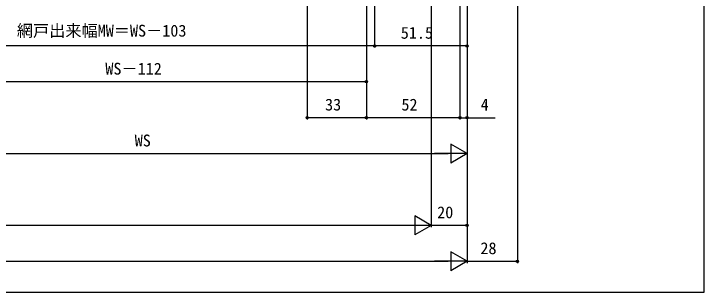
# Model space of a CAD drawing. Units: millimetres, scale not verified. Extents: x -525 to 525, y -783 to 778.
# Drawn here: x 140.7 to 525, y -782.7 to -627.6 of the extents above; entities that cross this region are included whole.
import ezdxf
from ezdxf.enums import TextEntityAlignment as Align

# ---------------------------------------------------------------- set-up
doc = ezdxf.new("R2010")
doc.units = ezdxf.units.MM
doc.header["$LTSCALE"] = 4
doc.layers.add('0-7_YKK_D', color=6, linetype='Continuous')
doc.layers.add('0-8_YKK_ZWAK', color=7, linetype='Continuous')
doc.styles.add('ＭＳ ゴシック', font='')
doc.styles.get('ＭＳ ゴシック').set_extended_font_data('MS Gothic')

msp = doc.modelspace()

# ---------------------------------------------------------------- linework, layer by layer
at = {"layer": '0-7_YKK_D'}
for p, q in [((421, -436.981), (421, -766.482)), ((304, -455.982), (304, -686.482)), ((337, -486.882), (337, -686.482)), ((337, -486.882), (337, -686.482)), ((337, -486.984), (337, -666.482)), ((373, -487.482), (373, -746.482)), ((373, -487.482), (373, -746.482)), ((341.5, -489.782), (341.5, -646.482)), ((341.5, -489.782), (341.5, -646.482)), ((389, -501.982), (389, -686.482)), ((389, -501.982), (389, -686.482)), ((393, -501.882), (393, -766.482)), ((393, -501.882), (393, -746.482)), ((393, -501.882), (393, -766.482)), ((393, -504.482), (393, -706.482)), ((393, -504.482), (393, -686.482)), ((393, -504.482), (393, -646.482)), ((341.5, -645.482), (91.5, -645.482)), ((393, -645.482), (341.5, -645.482)), ((337, -665.482), (96.053, -665.482)), ((337, -685.482), (304, -685.482)), ((389, -685.482), (337, -685.482)), ((393, -705.482), (383.907, -700.232)), ((383.907, -700.232), (383.907, -710.732)), ((50.55, -705.482), (382.5, -705.482)), ((393, -705.482), (374.813, -705.482)), ((393, -705.482), (383.907, -710.732)), ((373, -745.482), (363.907, -740.232)), ((363.907, -740.232), (363.907, -750.732)), ((362.5, -745.482), (-362.5, -745.482)), ((373, -745.482), (354.813, -745.482)), ((373, -745.482), (363.907, -750.732)), ((393, -745.482), (373, -745.482)), ((393, -765.482), (383.907, -760.232)), ((383.907, -760.232), (383.907, -770.732)), ((-382.5, -765.482), (382.5, -765.482)), ((393, -765.482), (374.813, -765.482)), ((393, -765.482), (383.907, -770.732)), ((393, -765.482), (421, -765.482))]:
    msp.add_line(p, q, dxfattribs=at)
msp.add_lwpolyline([(389, -685.482), (393, -685.482), (408.722, -685.482)], dxfattribs=at)
for centre in [(341.5, -645.482), (341.5, -645.482), (393, -645.482), (337, -665.482), (304, -685.482), (337, -685.482), (337, -685.482), (389, -685.482), (389, -685.482), (393, -685.482), (393, -745.482), (421, -765.482)]:
    msp.add_circle(centre, 0.637, dxfattribs=at)
at = {"layer": '0-8_YKK_ZWAK'}
msp.add_lwpolyline([(-525, -782.7), (525, -782.7), (525, 747.3)], dxfattribs=at)

# ---------------------------------------------------------------- texts
at = {"layer": '0-7_YKK_D', "style": 'ＭＳ ゴシック'}
for s, p in [('網戸出来幅MW＝WS－103', (142.378, -642.306)), ('51.5', (356.102, -643.482)), ('WS－112', (191.649, -663.482)), ('33', (313.955, -683.482)), ('52', (356.455, -683.482)), ('4', (400.586, -683.482)), ('WS', (207.985, -703.482)), ('20', (376.352, -743.482)), ('28', (400.429, -763.482))]:
    msp.add_text(s, height=6.598, dxfattribs=at).set_placement(p, align=Align.BOTTOM_LEFT)

doc.saveas('drawing.dxf')
